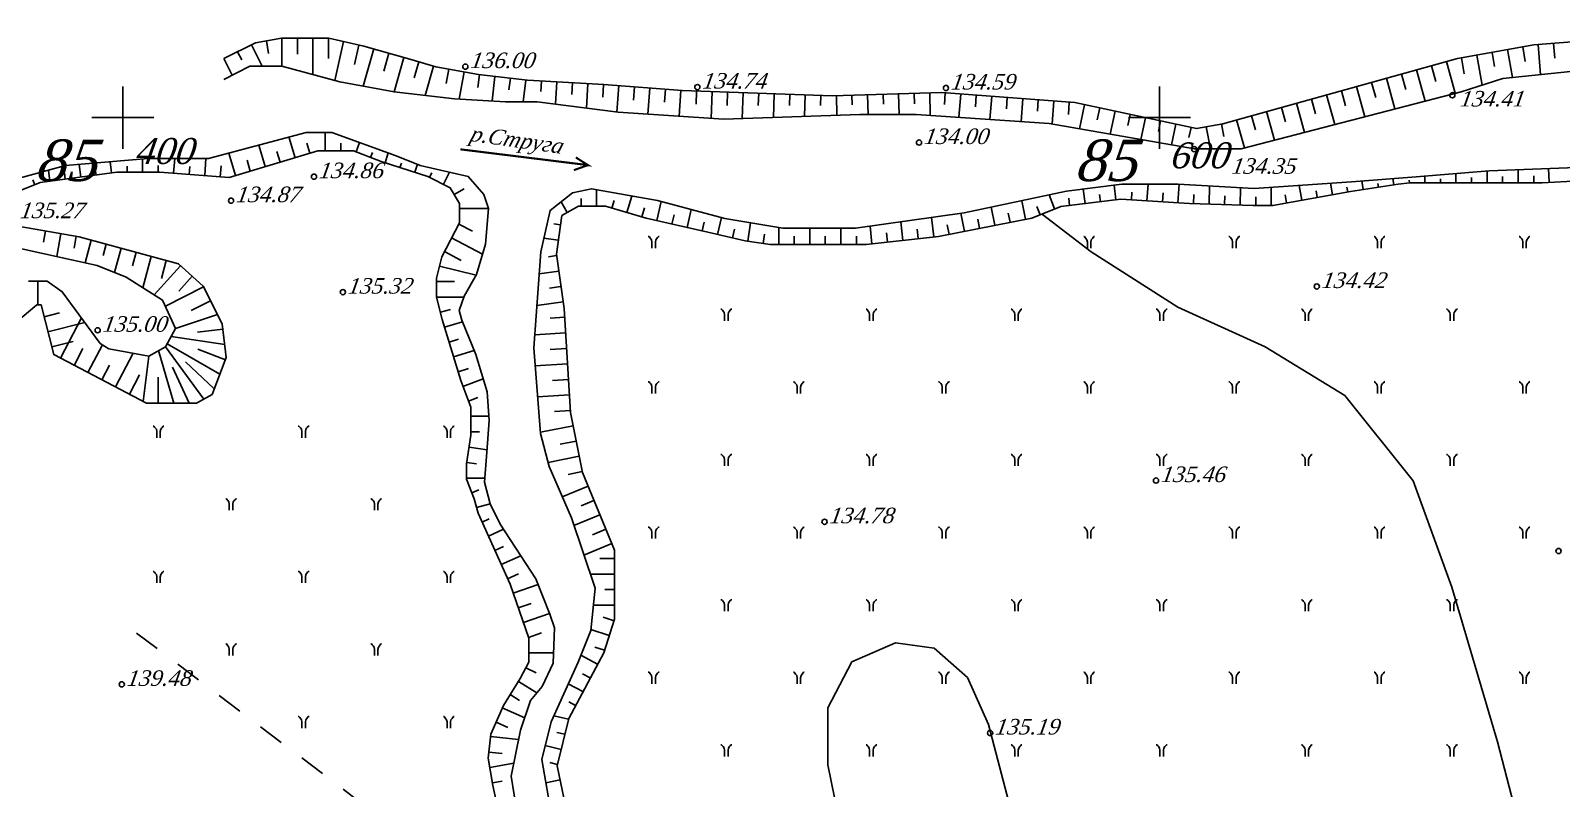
# Model space of a CAD drawing. Header units: millimetres. Extents: x 1400 to 7029, y -1119 to 1612.
# Drawn here: x 2765.3 to 2853.9, y 1434 to 1477.9 of the extents above; entities that cross this region are included whole.
import ezdxf

# ---------------------------------------------------------------- set-up
doc = ezdxf.new("R2010")
doc.units = ezdxf.units.MM
doc.linetypes.add('AHIDDEN2', pattern=[3, 1.5, -1.5])
for name, color, linetype in [('00_Північ', 7, 'Continuous'), ('00_Північ_відмітки', 7, 'Continuous'), ('01_Північ', 7, 'Continuous'), ('CONT-MNR', 7, 'Continuous'), ('Андрей', 7, 'Continuous'), ('кресты', 7, 'Continuous'), ('ПИКЕТЫ', 7, 'Continuous'), ('РАСТИТ', 7, 'Continuous'), ('Річка', 7, 'Continuous')]:
    doc.layers.add(name, color=color, linetype=linetype)
doc.styles.add('universw', font='timesi.ttf', dxfattribs={"oblique": 10})

# ---------------------------------------------------------------- blocks, each defined once
blk = doc.blocks.new('403')
at = {"color": 0, "linetype": 'Continuous'}
for p, q in [((-0.45, 1.11), (-0.52, 1.11)), ((-0.38, 1.02), (-0.45, 1.11)), ((-0.31, 0.94), (-0.38, 1.02)), ((-0.21, 0.81), (-0.31, 0.94)), ((-0.17, 0.59), (-0.21, 0.81)), ((-0.17, 0), (-0.17, 0.59)), ((0.17, 0.59), (0.21, 0.81)), ((0.17, 0), (0.17, 0.59)), ((0.21, 0.81), (0.31, 0.94)), ((0.31, 0.94), (0.38, 1.02)), ((0.38, 1.02), (0.45, 1.11)), ((0.45, 1.11), (0.52, 1.11))]:
    blk.add_line(p, q, dxfattribs=at)

msp = doc.modelspace()

# ---------------------------------------------------------------- linework, layer by layer
at = {"layer": '00_Північ', "linetype": 'Continuous'}
for p, q in [((2778.1018, 1477.0458), (2778.717, 1475.8145)), ((2779.8528, 1477.4171), (2779.8528, 1475.8145)), ((2781.6528, 1477.4171), (2781.6528, 1475.32)), ((2783.4315, 1477.2248), (2782.9267, 1474.9695)), ((2852.5578, 1477.0545), (2852.6944, 1475.3118)), ((2776.4916, 1476.2412), (2776.9734, 1475.277)), ((2785.1801, 1476.8), (2784.5714, 1474.6417)), ((2786.9125, 1476.3114), (2786.3497, 1474.3158)), ((2847.253, 1476.0662), (2847.7604, 1474.2381)), ((2849.0111, 1476.4438), (2849.3214, 1474.711)), ((2850.7829, 1476.7611), (2851.0722, 1475.1458)), ((2788.6419, 1475.8124), (2788.1471, 1474.1068)), ((2790.4099, 1475.4778), (2790.1225, 1473.8945)), ((2792.1897, 1475.214), (2792.0192, 1473.791)), ((2843.7841, 1475.1034), (2844.2754, 1473.3335)), ((2845.5186, 1475.5848), (2846.0179, 1473.7858)), ((2793.9769, 1475), (2793.827, 1473.7487)), ((2795.7736, 1474.8946), (2795.7027, 1473.6091)), ((2797.5709, 1474.7955), (2797.4927, 1473.3778)), ((2799.3669, 1474.6772), (2799.2493, 1473.1507)), ((2801.1616, 1474.5389), (2801.045, 1473.0259)), ((2802.9562, 1474.4006), (2802.8411, 1472.9059)), ((2804.755, 1474.3353), (2804.7012, 1472.7816)), ((2806.5539, 1474.2731), (2806.502, 1472.772)), ((2808.3528, 1474.2108), (2808.3053, 1472.837)), ((2815.5492, 1474.2058), (2815.5836, 1473.0175)), ((2817.3485, 1474.2579), (2817.386, 1472.9622)), ((2819.145, 1474.1946), (2819.0434, 1472.8495)), ((2842.0497, 1474.6221), (2842.5329, 1472.8812)), ((2810.1518, 1474.1486), (2810.1086, 1472.9019)), ((2811.9507, 1474.1018), (2811.9835, 1472.9695)), ((2813.75, 1474.1538), (2813.7828, 1473.0175)), ((2820.9399, 1474.0589), (2820.8393, 1472.7275)), ((2822.7348, 1473.9232), (2822.6352, 1472.6054)), ((2824.5297, 1473.7875), (2824.4297, 1472.4655)), ((2826.3135, 1473.5747), (2826.0176, 1472.1877)), ((2838.5808, 1473.6593), (2839.0479, 1471.9766)), ((2840.3153, 1474.1407), (2840.7904, 1472.4289)), ((2828.0739, 1473.1992), (2827.7919, 1471.8774)), ((2829.8343, 1472.8237), (2829.5662, 1471.5671)), ((2831.5947, 1472.4482), (2831.3405, 1471.2568)), ((2835.112, 1472.6966), (2835.5628, 1471.072)), ((2836.8464, 1473.1779), (2837.3053, 1471.5243)), ((2780.6181, 1470.5078), (2780.2584, 1471.7098)), ((2782.3601, 1470.9044), (2782.3601, 1471.9771)), ((2833.3583, 1472.2987), (2833.5928, 1471.0219)), ((2777.1693, 1469.4757), (2776.7796, 1470.7777)), ((2778.8937, 1469.9917), (2778.519, 1471.2437)), ((2784.1501, 1470.85), (2784.3556, 1471.3888)), ((2785.836, 1470.2203), (2786.0174, 1470.783)), ((2766.4322, 1469.1443), (2766.3453, 1469.7869)), ((2768.216, 1469.3854), (2768.1164, 1470.1223)), ((2769.9997, 1469.6265), (2769.9119, 1470.2767)), ((2771.797, 1469.6673), (2771.797, 1470.4388)), ((2773.5947, 1469.6071), (2773.6598, 1470.4663)), ((2775.3896, 1469.4711), (2775.465, 1470.4663)), ((2787.5492, 1469.668), (2787.6981, 1470.1298)), ((2849.6078, 1469.0645), (2849.6078, 1469.7434)), ((2851.4078, 1469.0645), (2851.4078, 1469.8189)), ((2853.2072, 1469.0866), (2853.1642, 1469.8877)), ((2789.2039, 1468.9731), (2789.5586, 1469.6783)), ((2828.1281, 1468.0719), (2828.0256, 1468.9282)), ((2829.9232, 1468.0098), (2829.9841, 1468.9855)), ((2831.7197, 1467.8976), (2831.7874, 1468.9823)), ((2833.5179, 1467.8239), (2833.5476, 1468.8789)), ((2838.8904, 1468.0518), (2838.7379, 1468.9088)), ((2840.6626, 1468.3672), (2840.5437, 1469.035)), ((2842.4372, 1468.6678), (2842.359, 1469.1658)), ((2844.2154, 1468.9471), (2844.1594, 1469.3036)), ((2846.0078, 1469.0645), (2846.0078, 1469.4478)), ((2847.8078, 1469.0645), (2847.8078, 1469.5956)), ((2798.0715, 1467.706), (2798.0715, 1468.6579)), ((2799.8183, 1467.3402), (2800.1016, 1468.2935)), ((2801.5545, 1466.8685), (2801.8029, 1467.9702)), ((2822.8871, 1466.9468), (2822.6749, 1468.0217)), ((2824.5782, 1467.5477), (2824.255, 1468.3537)), ((2826.3408, 1467.858), (2826.2408, 1468.694)), ((2835.3172, 1467.7733), (2835.3453, 1468.7734)), ((2837.1169, 1467.7521), (2837.1169, 1468.7956)), ((2790.1345, 1467.5633), (2791.8067, 1467.5633)), ((2796.3675, 1467.3394), (2796.0193, 1467.9588)), ((2803.3104, 1466.4726), (2803.5445, 1467.5106)), ((2819.3552, 1466.2498), (2819.1491, 1467.2941)), ((2821.1211, 1466.5983), (2820.9133, 1467.6516)), ((2805.0657, 1466.0739), (2805.2908, 1467.0498)), ((2806.8219, 1465.6816), (2806.9735, 1466.7504)), ((2808.6089, 1465.4974), (2808.6089, 1466.478)), ((2810.4089, 1465.4974), (2810.4089, 1466.4368)), ((2812.2089, 1465.4974), (2812.2089, 1466.4368)), ((2814.0069, 1465.534), (2813.8953, 1466.5548)), ((2815.7963, 1465.7296), (2815.6786, 1466.8057)), ((2817.5856, 1465.9252), (2817.4619, 1467.0567)), ((2767.0696, 1466.122), (2766.8382, 1464.7885)), ((2768.8283, 1465.748), (2768.4682, 1464.4278)), ((2789.6793, 1465.8751), (2791.4724, 1464.9378)), ((2795.8552, 1465.736), (2795.0198, 1465.853)), ((2770.5649, 1465.2744), (2770.1792, 1463.8604)), ((2772.3014, 1464.8007), (2771.807, 1462.988)), ((2773.9987, 1464.2553), (2772.4749, 1462.5709)), ((2788.9751, 1464.2313), (2791.1009, 1463.7216)), ((2795.8839, 1463.9538), (2794.7491, 1463.7918)), ((2765.7346, 1461.9909), (2765.7346, 1463.3726)), ((2775.3198, 1463.0372), (2773.119, 1461.9161)), ((2788.812, 1462.4506), (2790.3838, 1462.4506)), ((2796.1383, 1462.1719), (2794.6154, 1461.9544)), ((2766.3213, 1460.4374), (2768.4545, 1460.97)), ((2767.0409, 1458.9143), (2768.2558, 1461.2399)), ((2776.1368, 1461.4333), (2773.7035, 1460.6383)), ((2789.2686, 1460.71), (2790.3039, 1461.0239)), ((2776.5495, 1459.7067), (2773.4461, 1460.1587)), ((2796.2802, 1460.3784), (2794.4926, 1460.2676)), ((2768.6363, 1458.0809), (2769.4721, 1459.6807)), ((2770.2317, 1457.2474), (2771.2526, 1459.2015)), ((2773.6012, 1456.3082), (2772.7233, 1459.3479)), ((2775.3392, 1456.5468), (2773.1283, 1459.5663)), ((2776.269, 1457.9811), (2773.2227, 1459.7423)), ((2789.7909, 1458.9874), (2790.9917, 1459.3515)), ((2771.8272, 1456.414), (2772.1489, 1459.0381)), ((2796.3916, 1458.5819), (2794.5202, 1458.4659)), ((2790.3385, 1457.2735), (2791.5094, 1457.723)), ((2796.503, 1456.7853), (2794.6596, 1456.671)), ((2790.7953, 1455.5582), (2791.8391, 1455.5582)), ((2796.7172, 1455.0021), (2794.8184, 1454.6269)), ((2790.6932, 1453.7656), (2791.731, 1453.6138)), ((2797.066, 1453.2362), (2795.2643, 1452.8802)), ((2790.5512, 1451.9759), (2791.6041, 1451.9759)), ((2797.5741, 1451.5184), (2796.0821, 1450.9019)), ((2791.1226, 1450.2752), (2791.9157, 1450.4877)), ((2798.2616, 1449.8549), (2796.7627, 1449.2354)), ((2791.8111, 1448.616), (2792.6885, 1449.0125)), ((2798.9491, 1448.1914), (2797.3396, 1447.5262)), ((2792.5524, 1446.9757), (2793.6827, 1447.4866)), ((2799.1113, 1446.4235), (2797.7118, 1446.4235)), ((2793.2463, 1445.3166), (2794.6882, 1445.8134)), ((2793.8326, 1443.6148), (2795.3519, 1444.1382)), ((2799.1113, 1444.6235), (2797.885, 1444.6235)), ((2798.8071, 1442.8714), (2797.7449, 1443.2143)), ((2794.1423, 1441.8667), (2795.5833, 1441.8667)), ((2798.1313, 1441.2106), (2797.1615, 1441.7286)), ((2793.5512, 1440.2145), (2794.6186, 1439.5458)), ((2797.2832, 1439.6229), (2796.4355, 1440.0758)), ((2792.6147, 1438.6789), (2793.91, 1438.1052)), ((2796.4453, 1438.0314), (2795.6061, 1438.2327)), ((2791.9283, 1437.0218), (2793.5557, 1436.8475)), ((2796.0253, 1436.2811), (2795.096, 1436.5041)), ((2791.8874, 1435.2369), (2793.2767, 1435.4787)), ((2795.9589, 1434.5246), (2795.1288, 1434.3556))]:
    msp.add_line(p, q, dxfattribs=at)
at = {"layer": '00_Північ', "color": 250, "linetype": 'Continuous'}
for p, q in [((2778.9652, 1477.2693), (2779.0879, 1476.5419)), ((2780.7528, 1477.4171), (2780.7528, 1476.4924)), ((2782.5528, 1477.4171), (2782.5528, 1476.2447)), ((2784.3098, 1477.0282), (2784.0584, 1475.905)), ((2851.6688, 1476.9198), (2851.8194, 1476.0787)), ((2853.455, 1477.1248), (2853.5225, 1476.2642)), ((2777.2967, 1476.6435), (2777.5335, 1476.1696)), ((2786.0463, 1476.5557), (2785.7534, 1475.5172)), ((2787.7776, 1476.0632), (2787.509, 1475.1376)), ((2848.1252, 1476.2852), (2848.2905, 1475.3618)), ((2849.897, 1476.6025), (2850.0419, 1475.7931)), ((2789.5244, 1475.6385), (2789.374, 1474.8102)), ((2791.296, 1475.3211), (2791.2074, 1474.5806)), ((2793.0833, 1475.107), (2793.0019, 1474.4279)), ((2844.6514, 1475.3441), (2844.899, 1474.4519)), ((2846.3858, 1475.8255), (2846.6375, 1474.9187)), ((2794.875, 1474.9442), (2794.8413, 1474.3345)), ((2796.6722, 1474.845), (2796.635, 1474.1692)), ((2798.4695, 1474.7459), (2798.4286, 1474.004)), ((2800.2642, 1474.608), (2800.2056, 1473.8469)), ((2802.0589, 1474.4697), (2802.001, 1473.7178)), ((2803.8555, 1474.3664), (2803.8292, 1473.604)), ((2805.6545, 1474.3042), (2805.6274, 1473.5218)), ((2807.4534, 1474.2419), (2807.4285, 1473.5232)), ((2809.2523, 1474.1797), (2809.2296, 1473.5246)), ((2814.6496, 1474.1798), (2814.6664, 1473.5986)), ((2816.4489, 1474.2319), (2816.4664, 1473.6247)), ((2818.2476, 1474.2624), (2818.1965, 1473.5865)), ((2841.1825, 1474.3814), (2841.422, 1473.5182)), ((2842.9169, 1474.8628), (2843.1605, 1473.9851)), ((2811.0512, 1474.1175), (2811.0308, 1473.5259)), ((2812.8504, 1474.1278), (2812.8666, 1473.5648)), ((2820.0425, 1474.1267), (2819.9919, 1473.4576)), ((2821.8374, 1473.991), (2821.7873, 1473.3288)), ((2823.6322, 1473.8554), (2823.5827, 1473.1999)), ((2825.4271, 1473.7197), (2825.3738, 1473.0147)), ((2827.1937, 1473.3869), (2827.0492, 1472.7098)), ((2837.7136, 1473.4186), (2837.9451, 1472.5845)), ((2839.448, 1473.9), (2839.6836, 1473.0514)), ((2828.9541, 1473.0115), (2828.8166, 1472.3669)), ((2830.7145, 1472.636), (2830.5839, 1472.024)), ((2834.2435, 1472.4613), (2834.3757, 1471.7416)), ((2835.9792, 1472.9372), (2836.2066, 1472.1177)), ((2832.4749, 1472.2605), (2832.3513, 1471.6811)), ((2779.7559, 1470.2498), (2779.5723, 1470.8633)), ((2781.4804, 1470.7658), (2781.3043, 1471.3543)), ((2783.2601, 1470.9044), (2783.2601, 1471.3463)), ((2784.9909, 1470.5292), (2785.0961, 1470.8048)), ((2769.1079, 1469.506), (2769.061, 1469.8527)), ((2770.897, 1469.6673), (2770.897, 1470.0143)), ((2772.697, 1469.6673), (2772.697, 1470.0668)), ((2774.4922, 1469.5391), (2774.5273, 1470.0027)), ((2776.287, 1469.4031), (2776.3351, 1470.0373)), ((2778.0315, 1469.7337), (2777.8404, 1470.3722)), ((2786.6926, 1469.9441), (2786.7762, 1470.2036)), ((2765.5595, 1468.9494), (2765.4493, 1469.2326)), ((2767.3241, 1469.2649), (2767.2728, 1469.6439)), ((2788.3999, 1469.3776), (2788.5275, 1469.6312)), ((2843.3263, 1468.8074), (2843.2928, 1469.0211)), ((2845.108, 1469.0615), (2845.0897, 1469.2175)), ((2846.9078, 1469.0645), (2846.9078, 1469.2931)), ((2848.7078, 1469.0645), (2848.7078, 1469.367)), ((2850.5078, 1469.0645), (2850.5078, 1469.4241)), ((2852.3078, 1469.0645), (2852.3078, 1469.4593)), ((2789.832, 1468.3818), (2790.4027, 1468.7134)), ((2797.1715, 1467.706), (2797.1715, 1468.1433)), ((2798.9556, 1467.5965), (2799.0829, 1468.025)), ((2825.4472, 1467.751), (2825.3978, 1468.1639)), ((2827.2345, 1467.9649), (2827.1838, 1468.388)), ((2829.0249, 1468.0659), (2829.0536, 1468.5257)), ((2830.8214, 1467.9537), (2830.8536, 1468.4696)), ((2832.6182, 1467.8492), (2832.6335, 1468.3904)), ((2834.4175, 1467.7986), (2834.432, 1468.3124)), ((2836.2169, 1467.7521), (2836.2169, 1468.2424)), ((2838.0043, 1467.8942), (2837.9197, 1468.37)), ((2839.7765, 1468.2095), (2839.7087, 1468.5907)), ((2841.5487, 1468.5249), (2841.4977, 1468.8115)), ((2800.6811, 1467.0839), (2800.837, 1467.6087)), ((2802.4324, 1466.6705), (2802.5531, 1467.2055)), ((2822.0041, 1466.7725), (2821.8991, 1467.3046)), ((2823.7429, 1467.2127), (2823.5518, 1467.6892)), ((2766.1828, 1466.2759), (2766.0707, 1465.6296)), ((2790.0963, 1466.6727), (2790.8837, 1466.2611)), ((2795.9801, 1466.6273), (2795.5997, 1466.6806)), ((2804.1884, 1466.2746), (2804.3018, 1466.7777)), ((2805.9426, 1465.8715), (2806.0593, 1466.3774)), ((2816.6909, 1465.8274), (2816.6306, 1466.3793)), ((2818.4722, 1466.0755), (2818.3644, 1466.622)), ((2820.2382, 1466.424), (2820.1353, 1466.9453)), ((2767.9563, 1465.9682), (2767.8371, 1465.281)), ((2769.6966, 1465.5112), (2769.5181, 1464.8567)), ((2807.713, 1465.5552), (2807.7873, 1466.0789)), ((2809.5089, 1465.4974), (2809.5089, 1465.9671)), ((2811.3089, 1465.4974), (2811.3089, 1465.9671)), ((2813.1089, 1465.4974), (2813.1089, 1465.9707)), ((2814.9016, 1465.6318), (2814.8443, 1466.156)), ((2771.4332, 1465.0375), (2771.2215, 1464.2617)), ((2773.1697, 1464.5639), (2772.8869, 1463.527)), ((2789.2624, 1465.0775), (2790.2361, 1464.5685)), ((2795.7567, 1464.8448), (2795.2863, 1464.7776)), ((2774.6661, 1463.6515), (2773.8887, 1462.7921)), ((2788.812, 1463.3506), (2789.8502, 1463.3506)), ((2796.0111, 1463.0628), (2795.3467, 1462.968)), ((2775.7283, 1462.2352), (2774.611, 1461.6661)), ((2766.1032, 1461.3106), (2766.9904, 1461.5321)), ((2789.0286, 1461.5771), (2789.6103, 1461.7218)), ((2796.2245, 1461.2767), (2795.3915, 1461.2251)), ((2776.4434, 1460.6004), (2774.9693, 1460.4254)), ((2789.5297, 1459.8487), (2790.0888, 1460.0182)), ((2766.5393, 1459.5642), (2767.7853, 1459.8753)), ((2767.8386, 1458.4976), (2768.3442, 1459.4654)), ((2776.5928, 1458.8208), (2774.9917, 1459.438)), ((2796.3359, 1459.4802), (2795.3932, 1459.4217)), ((2769.434, 1457.6641), (2769.8798, 1458.5173)), ((2774.5012, 1456.3082), (2773.5368, 1458.3956)), ((2775.9453, 1457.1413), (2774.2844, 1458.7028)), ((2790.0521, 1458.1262), (2790.6634, 1458.3115)), ((2771.0295, 1456.8307), (2771.6126, 1457.9471)), ((2772.7012, 1456.3082), (2772.7012, 1457.8221)), ((2796.4473, 1457.6836), (2795.5186, 1457.626)), ((2790.661, 1456.4333), (2791.204, 1456.6417)), ((2796.5587, 1455.8871), (2795.644, 1455.8303)), ((2790.7953, 1454.6582), (2791.3017, 1454.6582)), ((2796.8916, 1454.1191), (2795.9633, 1453.9357)), ((2790.563, 1452.8751), (2791.1123, 1452.7947)), ((2797.2405, 1452.3533), (2796.4169, 1452.1905)), ((2790.8514, 1451.132), (2791.2575, 1451.2891)), ((2797.9178, 1450.6867), (2797.1792, 1450.3814)), ((2791.4405, 1449.4362), (2791.8461, 1449.6195)), ((2798.6053, 1449.0231), (2797.8282, 1448.702)), ((2792.1817, 1447.7959), (2792.6837, 1448.0227)), ((2799.1113, 1447.3235), (2798.2597, 1447.3235)), ((2792.923, 1446.1556), (2793.5514, 1446.4396)), ((2799.1113, 1445.5235), (2798.5429, 1445.5235)), ((2793.5394, 1444.4657), (2794.2797, 1444.7208)), ((2799.0836, 1443.7279), (2798.4598, 1443.9293)), ((2794.1257, 1442.7639), (2794.879, 1443.0234)), ((2798.5306, 1442.0149), (2797.9765, 1442.1938)), ((2793.9772, 1441.0067), (2794.5659, 1440.7037)), ((2797.7073, 1440.4168), (2797.2565, 1440.6576)), ((2793.0734, 1439.4518), (2793.6074, 1439.1172)), ((2796.8591, 1438.8291), (2796.4622, 1439.0411)), ((2792.2503, 1437.856), (2792.9432, 1437.5491)), ((2796.2353, 1437.1562), (2795.7763, 1437.2664)), ((2791.8325, 1436.1269), (2792.6038, 1436.0443)), ((2795.8153, 1435.4059), (2795.3615, 1435.5148)), ((2792.0417, 1434.3503), (2792.5994, 1434.4473))]:
    msp.add_line(p, q, dxfattribs=at)
at = {"layer": '00_Північ', "color": 30, "linetype": 'Continuous', "flags": 128}
for points in [[(2823.8846, 1467.2254), (2826.7024, 1465.0559), (2831.7148, 1461.8594), (2836.7615, 1459.5699), (2841.3767, 1456.7495), (2845.3281, 1451.82), (2847.5678, 1445.6682), (2850.2152, 1436.7269), (2851.8183, 1430.559)], [(2821.9361, 1433.2274), (2820.755, 1437.7261), (2819.5293, 1440.4432), (2817.6128, 1442.1358), (2815.362, 1442.4476), (2812.8438, 1441.3563), (2811.4593, 1438.6846), (2811.4593, 1435.39), (2811.8391, 1433.501)]]:
    msp.add_lwpolyline(points, dxfattribs=at)
at = {"layer": '00_Північ_відмітки', "color": 7, "linetype": 'Continuous'}
for centre in [(2790.4752, 1475.7786), (2790.4752, 1475.7786), (2803.9021, 1474.5956), (2803.9021, 1474.5956), (2818.2897, 1474.5412), (2818.2897, 1474.5412), (2847.5968, 1474.1225), (2816.7335, 1471.3868), (2832.6544, 1471.0055), (2781.7143, 1469.4114), (2776.9169, 1468.024), (2783.3895, 1462.7342), (2839.7504, 1463.0597), (2769.1953, 1460.528), (2830.4486, 1451.8334), (2811.2622, 1449.4504), (2853.7437, 1447.7576), (2770.5934, 1440.0441), (2820.847, 1437.2305)]:
    msp.add_circle(centre, 0.15, dxfattribs=at)
at = {"layer": 'CONT-MNR', "color": 5, "linetype": 'Continuous'}
msp.add_lwpolyline([(2855.2617, 1469.9699), (2849.7235, 1469.7529), (2845.5076, 1469.4068), (2841.7641, 1469.1202), (2836.1346, 1468.727), (2831.7322, 1468.9855), (2828.4621, 1468.9855), (2825.2658, 1468.566), (2819.3378, 1467.3207), (2813.057, 1466.4368), (2808.8563, 1466.4368), (2805.4869, 1466.998), (2801.591, 1468.0262), (2797.7716, 1468.7117), (2796.6683, 1468.4708), (2795.3831, 1467.4568), (2794.842, 1465.0684), (2794.4382, 1459.5207), (2794.8239, 1454.5555), (2795.3275, 1452.64), (2796.6124, 1449.6805), (2797.9838, 1445.6179), (2797.7389, 1443.1542), (2797.0022, 1441.3353), (2795.4422, 1437.8684), (2794.8935, 1435.7059), (2795.3388, 1433.1512)], dxfattribs=at)
at = {"layer": 'Андрей', "linetype": 'Continuous', "flags": 128}
for points in [[(2776.4916, 1476.2412), (2778.3369, 1477.1633), (2779.8411, 1477.4171), (2781.9223, 1477.4171), (2782.5727, 1477.4171), (2784.6052, 1476.9621), (2787.2556, 1476.2146), (2788.7677, 1475.7759), (2791.23, 1475.329), (2794.0743, 1474.9883), (2798.4888, 1474.7448), (2803.0278, 1474.3951), (2811.7081, 1474.0947), (2818.0423, 1474.2779), (2825.7471, 1473.6955), (2832.7873, 1472.1939), (2834.3053, 1472.4727), (2847.8907, 1476.2432), (2852.3146, 1477.0354), (2862.847, 1477.8609)], [(2764.2293, 1469.2169), (2767.3439, 1470.0559), (2772.1173, 1470.4663), (2775.6176, 1470.4663), (2781.2561, 1471.9771), (2782.7416, 1471.9771), (2786.4721, 1470.6173), (2787.8535, 1470.068), (2790.6461, 1469.4297), (2791.5396, 1468.3801), (2791.8077, 1467.5761), (2791.6445, 1465.5138), (2791.1176, 1463.7508), (2790.3984, 1462.4952), (2790.1263, 1461.6662), (2790.2688, 1461.1092), (2791.0828, 1459.13), (2791.7387, 1456.9668), (2791.8565, 1455.3137), (2791.7204, 1453.4704), (2791.5859, 1451.7417), (2791.9175, 1450.481), (2792.4944, 1449.3105), (2794.5571, 1446.1444), (2795.3643, 1444.1068), (2795.6334, 1443.314), (2795.5629, 1441.2772), (2794.9282, 1439.915), (2794.2534, 1439.1103), (2793.6672, 1437.3943), (2793.1261, 1434.7397), (2793.6426, 1431.4951)], [(2792.576, 1431.9072), (2792.0686, 1434.1957), (2791.7944, 1435.7715), (2791.9434, 1437.1632), (2792.6764, 1438.8181), (2793.6537, 1440.3781), (2794.1423, 1441.3277), (2794.1423, 1442.7157), (2793.0671, 1445.8366), (2791.2118, 1449.9423), (2790.9866, 1450.7825), (2790.5512, 1451.9079), (2790.5512, 1452.7944), (2790.7953, 1454.4634), (2790.7953, 1456.0834), (2790.2058, 1457.6192), (2789.1338, 1461.1544), (2788.812, 1462.4477), (2788.812, 1463.5509), (2789.1066, 1464.7793), (2790.1345, 1466.7458), (2790.1345, 1467.8611), (2789.6058, 1468.771), (2788.3105, 1469.4225), (2785.6067, 1470.2942), (2784.0077, 1470.9044), (2781.9434, 1470.9044), (2776.7974, 1469.3644), (2772.8013, 1469.6673), (2770.3012, 1469.6673), (2765.8627, 1469.0674), (2764.6671, 1468.602)], [(2796.1927, 1433.3764), (2795.7959, 1435.3252), (2796.4552, 1438.073), (2798.4843, 1441.8714), (2799.1113, 1443.8138), (2799.1113, 1445.4429), (2799.1113, 1447.7989), (2797.2509, 1452.3004), (2796.5662, 1455.7662), (2796.1926, 1461.7912), (2795.7434, 1464.9376), (2796.0552, 1467.1638), (2797.0197, 1467.706), (2798.5871, 1467.706), (2800.9386, 1467.0074), (2804.5007, 1466.2042), (2806.6763, 1465.7023), (2808.121, 1465.4974), (2809.8515, 1465.4974), (2813.672, 1465.4974), (2817.8658, 1465.9558), (2823.2668, 1467.0217), (2824.9313, 1467.6893), (2828.403, 1468.1048), (2832.3943, 1467.8555), (2836.0726, 1467.7521), (2837.2059, 1467.7521), (2841.7083, 1468.5533), (2844.4662, 1468.9865), (2845.1333, 1469.0645), (2847.3335, 1469.0645), (2852.7961, 1469.0645), (2855.6577, 1469.218)], [(2764.2414, 1466.6128), (2768.1347, 1465.9372), (2773.8681, 1464.3734), (2775.2981, 1463.0798), (2776.4076, 1460.9018), (2776.6401, 1458.9436), (2775.8193, 1456.8144), (2774.9112, 1456.3082), (2773.0774, 1456.3082), (2772.0296, 1456.3082), (2766.6507, 1459.1181), (2765.9334, 1461.9909), (2765.6703, 1461.9909), (2764.47, 1460.9818)], [(2765.1999, 1463.3726), (2766.2726, 1463.3726), (2767.1431, 1462.7512), (2769.3506, 1459.7528), (2769.8481, 1459.4576), (2772.1489, 1459.0381), (2773.1283, 1459.5663), (2773.7035, 1460.6383), (2772.9573, 1462.2696), (2770.843, 1463.5902), (2769.1641, 1464.2737), (2764.5314, 1465.2991)]]:
    msp.add_lwpolyline(points, dxfattribs=at)
at = {"layer": 'Андрей', "color": 5, "linetype": 'Continuous', "flags": 128}
msp.add_lwpolyline([(2776.4933, 1475.0246), (2777.9962, 1475.8145), (2779.8555, 1475.8145), (2783.2138, 1474.8905), (2786.3552, 1474.3147), (2789.848, 1473.9095), (2792.7937, 1473.7487), (2794.6226, 1473.7487), (2799.3277, 1473.1406), (2805.4261, 1472.7332), (2813.3151, 1473.0175), (2816.5728, 1473.0175), (2824.2611, 1472.4949), (2832.6835, 1471.0219), (2835.3699, 1471.0219), (2848.0996, 1474.3262), (2850.5229, 1475.0895), (2854.9984, 1475.5477)], dxfattribs=at)
at = {"layer": 'кресты', "color": 3, "linetype": 'Continuous'}
for p, q in [((2770.6513, 1471.0275), (2770.6513, 1474.6275)), ((2830.6513, 1471.0275), (2830.6513, 1474.6275)), ((2768.8513, 1472.8275), (2772.4513, 1472.8275)), ((2828.8513, 1472.8275), (2832.4513, 1472.8275))]:
    msp.add_line(p, q, dxfattribs=at)
at = {"layer": 'РАСТИТ', "color": 7, "linetype": 'AHIDDEN2', "flags": 128}
msp.add_lwpolyline([(2834.438, 1347.8208), (2836.0409, 1357.8679), (2838.5374, 1363.1503), (2843.8556, 1368.2491), (2845.3648, 1373.6353), (2841.4839, 1382.4685), (2828.2142, 1388.4713), (2823.9716, 1396.4223), (2819.5373, 1399.4969), (2815.7419, 1401.6673), (2809.5301, 1407.9849), (2807.4305, 1412.6532), (2804.7301, 1417.3892), (2801.0329, 1421.0024), (2793.5015, 1425.7364), (2783.8193, 1433.6631), (2771.4502, 1443.01)], dxfattribs=at)
at = {"layer": 'Річка', "color": 0, "linetype": 'Continuous', "lineweight": 30, "const_width": 0.12}
msp.add_lwpolyline([(2790.1905, 1470.9941), (2797.572, 1470.0811), (2796.8665, 1470.5268), (2797.572, 1470.0811), (2796.757, 1469.789)], dxfattribs=at)

# ---------------------------------------------------------------- block references
at = {"layer": '01_Північ', "color": 7, "xscale": 0.6, "yscale": 0.6, "zscale": 0.6}
for p in [(2801.3769, 1465.2771), (2826.5769, 1465.2771), (2834.9769, 1465.2771), (2843.3769, 1465.2771), (2851.7769, 1465.2771), (2805.5769, 1461.0771), (2813.9769, 1461.0771), (2822.3769, 1461.0771), (2830.7769, 1461.0771), (2839.1769, 1461.0771), (2847.5769, 1461.0771), (2801.3769, 1456.8771), (2809.7769, 1456.8771), (2818.1769, 1456.8771), (2826.5769, 1456.8771), (2834.9769, 1456.8771), (2843.3769, 1456.8771), (2851.7769, 1456.8771), (2772.718, 1454.3146), (2781.118, 1454.3146), (2789.518, 1454.3146), (2805.5769, 1452.6771), (2813.9769, 1452.6771), (2822.3769, 1452.6771), (2830.7769, 1452.6771), (2839.1769, 1452.6771), (2847.5769, 1452.6771), (2776.918, 1450.1146), (2785.318, 1450.1146), (2801.3769, 1448.4771), (2809.7769, 1448.4771), (2818.1769, 1448.4771), (2826.5769, 1448.4771), (2834.9769, 1448.4771), (2843.3769, 1448.4771), (2851.7769, 1448.4771), (2772.718, 1445.9146), (2781.118, 1445.9146), (2789.518, 1445.9146), (2805.5769, 1444.2771), (2813.9769, 1444.2771), (2822.3769, 1444.2771), (2830.7769, 1444.2771), (2839.1769, 1444.2771), (2847.5769, 1444.2771), (2776.918, 1441.7146), (2785.318, 1441.7146), (2801.3769, 1440.0771), (2809.7769, 1440.0771), (2818.1769, 1440.0771), (2826.5769, 1440.0771), (2834.9769, 1440.0771), (2843.3769, 1440.0771), (2851.7769, 1440.0771), (2781.118, 1437.5146), (2789.518, 1437.5146), (2805.5769, 1435.8771), (2813.9769, 1435.8771), (2822.3769, 1435.8771), (2830.7769, 1435.8771), (2839.1769, 1435.8771), (2847.5769, 1435.8771)]:
    msp.add_blockref('403', p, dxfattribs=at)

# ---------------------------------------------------------------- texts
at = {"layer": '00_Північ_відмітки', "color": 7, "linetype": 'Continuous', "style": 'universw', "oblique": 10}
for s, p in [('136.00', (2790.7437, 1475.692)), ('136.00', (2790.7437, 1475.692)), ('134.74', (2804.1706, 1474.5089)), ('134.74', (2804.1706, 1474.5089)), ('134.59', (2818.5582, 1474.4545)), ('134.59', (2818.5582, 1474.4545)), ('134.41', (2848.0088, 1473.4721)), ('134.00', (2817.002, 1471.3001)), ('134.86', (2781.9828, 1469.3248)), ('134.35', (2834.792, 1469.579)), ('134.87', (2777.1854, 1467.9373)), ('135.27', (2764.6761, 1467.0115)), ('135.32', (2783.6581, 1462.6475)), ('134.42', (2840.0189, 1462.973)), ('135.00', (2769.4638, 1460.4413)), ('135.46', (2830.7171, 1451.7467)), ('134.78', (2811.5307, 1449.3637)), ('139.48', (2770.862, 1439.9574)), ('135.19', (2821.1155, 1437.1439))]:
    msp.add_text(s, height=0.9, dxfattribs=at).set_placement(p)
at = {"layer": 'ПИКЕТЫ', "color": 7, "linetype": 'AHIDDEN2', "style": 'universw', "oblique": 10}
for s, height, p in [('85', 2.4, (2765.6143, 1469.1595)), ('400', 1.5, (2771.3659, 1470.1464)), ('85', 2.4, (2825.7971, 1469.1595)), ('600', 1.5, (2831.2629, 1469.8983))]:
    msp.add_text(s, height=height, dxfattribs=at).set_placement(p)
at = {"layer": 'Річка', "color": 0, "linetype": 'Continuous', "lineweight": 9, "insert": (2790.8147, 1472.376), "char_height": 0.9, "width": 6.422521, "attachment_point": 1, "rotation": 352, "style": 'universw'}
msp.add_mtext('р.Струга', dxfattribs=at)

doc.saveas('drawing.dxf')
